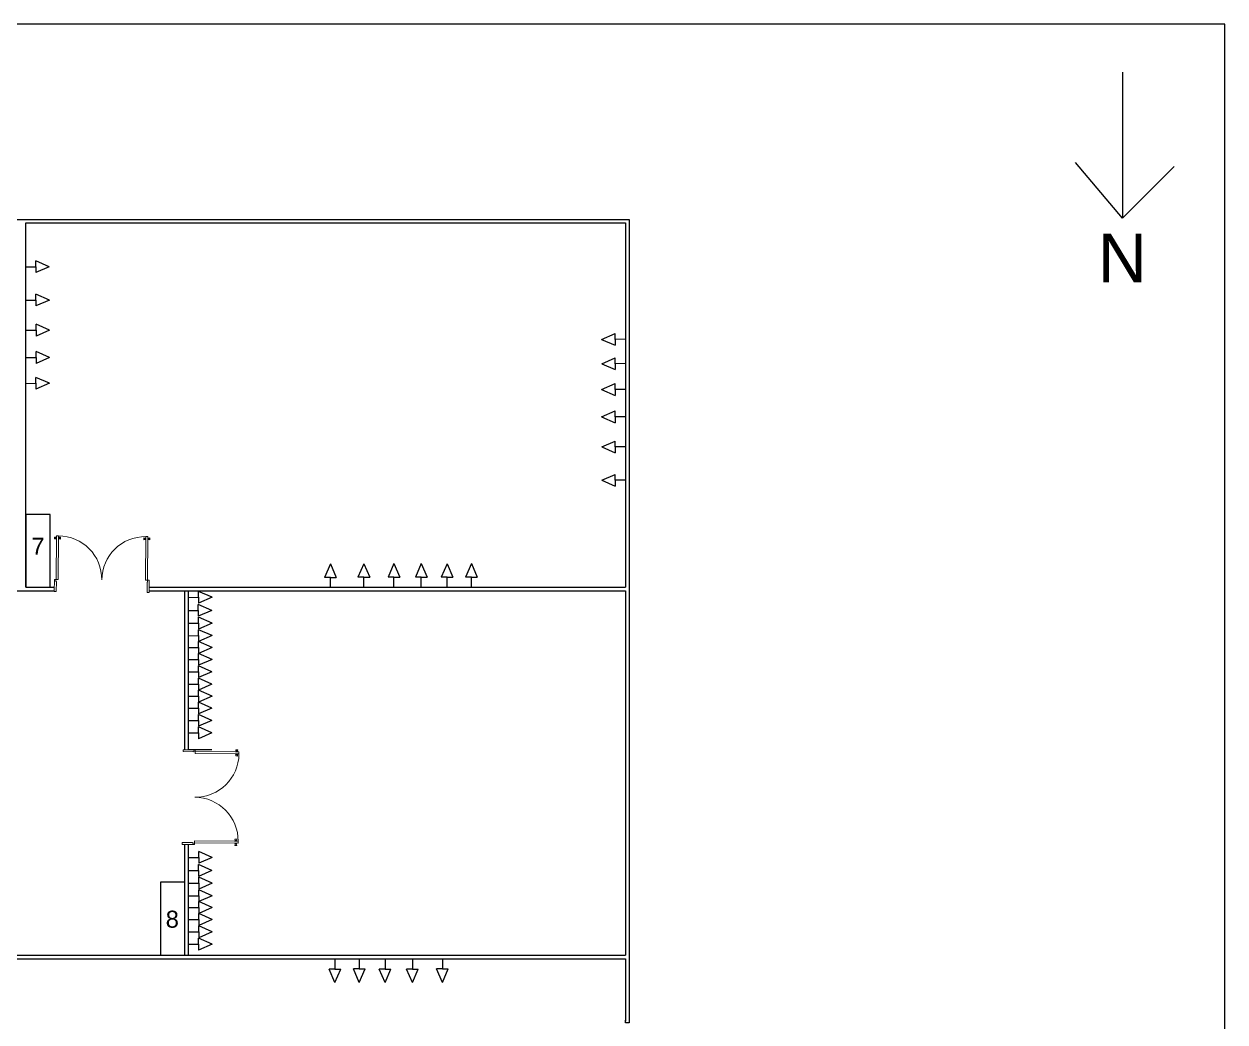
# Model space of a CAD drawing. Header units: millimetres. Extents: x 2943 to 3068, y 1960 to 2042.
# Drawn here: x 3018.38 to 3067.83, y 2000.98 to 2042.06 of the extents above; entities that cross this region are included whole.
import ezdxf

# ---------------------------------------------------------------- set-up
doc = ezdxf.new("R2010")
doc.units = ezdxf.units.MM
doc.styles.get("Standard").update_dxf_attribs({"font": 'arial.ttf'})

msp = doc.modelspace()

# ---------------------------------------------------------------- linework, layer by layer
for p, q in [((3067.83, 2042.064), (2942.837, 2042.064)), ((3067.83, 1960.226), (3067.83, 2042.064)), ((3063.613, 2040.076), (3063.613, 2034.076)), ((3063.613, 2034.076), (3061.678, 2036.368)), ((3063.613, 2034.076), (3065.739, 2036.192)), ((3017.967, 2034.023), (3043.302, 2034.023)), ((3018.452, 2018.875), (3018.452, 2033.873)), ((3018.452, 2033.873), (3043.152, 2033.873)), ((3043.152, 2033.873), (3043.152, 2018.875)), ((3043.302, 2034.023), (3043.302, 2001.009)), ((3018.867, 2032.073), (3018.867, 2032.314)), ((3019.422, 2032.073), (3018.867, 2032.314)), ((3018.449, 2032.071), (3018.867, 2032.073)), ((3018.867, 2032.073), (3018.867, 2031.83)), ((3019.422, 2032.073), (3018.867, 2031.83)), ((3018.872, 2030.698), (3018.872, 2030.939)), ((3019.427, 2030.698), (3018.872, 2030.939)), ((3018.454, 2030.696), (3018.872, 2030.698)), ((3018.872, 2030.698), (3018.872, 2030.455)), ((3019.427, 2030.698), (3018.872, 2030.455)), ((3018.457, 2029.459), (3018.876, 2029.461)), ((3018.876, 2029.461), (3018.876, 2029.702)), ((3019.43, 2029.461), (3018.876, 2029.702)), ((3018.876, 2029.461), (3018.876, 2029.218)), ((3019.43, 2029.461), (3018.876, 2029.218)), ((3042.163, 2029.081), (3042.718, 2029.324)), ((3042.718, 2029.081), (3042.718, 2029.324)), ((3042.163, 2029.081), (3042.718, 2028.84)), ((3043.136, 2029.083), (3042.718, 2029.081)), ((3042.718, 2029.081), (3042.718, 2028.84)), ((3018.459, 2028.333), (3018.877, 2028.335)), ((3018.877, 2028.335), (3018.877, 2028.576)), ((3019.432, 2028.335), (3018.877, 2028.576)), ((3018.877, 2028.335), (3018.877, 2028.092)), ((3019.432, 2028.335), (3018.877, 2028.092)), ((3042.166, 2028.079), (3042.721, 2028.322)), ((3042.166, 2028.079), (3042.721, 2027.838)), ((3042.721, 2028.079), (3042.721, 2028.322)), ((3043.139, 2028.081), (3042.721, 2028.079)), ((3042.721, 2028.079), (3042.721, 2027.838)), ((3018.874, 2027.273), (3018.874, 2027.514)), ((3019.429, 2027.273), (3018.874, 2027.514)), ((3018.456, 2027.27), (3018.874, 2027.273)), ((3018.874, 2027.273), (3018.874, 2027.029)), ((3019.429, 2027.273), (3018.874, 2027.029)), ((3042.163, 2027.016), (3042.717, 2027.259)), ((3042.163, 2027.016), (3042.717, 2026.775)), ((3042.717, 2027.016), (3042.717, 2027.259)), ((3043.136, 2027.018), (3042.717, 2027.016)), ((3042.717, 2027.016), (3042.717, 2026.775)), ((3042.164, 2025.89), (3042.719, 2026.133)), ((3042.164, 2025.89), (3042.719, 2025.649)), ((3042.719, 2025.89), (3042.719, 2026.133)), ((3043.137, 2025.892), (3042.719, 2025.89)), ((3042.719, 2025.89), (3042.719, 2025.649)), ((3042.168, 2024.653), (3042.722, 2024.896)), ((3042.722, 2024.653), (3042.722, 2024.896)), ((3042.168, 2024.653), (3042.722, 2024.412)), ((3043.141, 2024.655), (3042.722, 2024.653)), ((3042.722, 2024.653), (3042.722, 2024.412)), ((3042.173, 2023.278), (3042.727, 2023.521)), ((3042.727, 2023.278), (3042.727, 2023.521)), ((3042.173, 2023.278), (3042.727, 2023.037)), ((3043.146, 2023.28), (3042.727, 2023.278)), ((3042.727, 2023.278), (3042.727, 2023.037)), ((3030.998, 2019.839), (3030.757, 2019.284)), ((3030.998, 2019.839), (3031.241, 2019.284)), ((3032.373, 2019.844), (3032.132, 2019.289)), ((3032.373, 2019.844), (3032.616, 2019.289)), ((3033.61, 2019.847), (3033.369, 2019.293)), ((3033.61, 2019.847), (3033.853, 2019.293)), ((3034.736, 2019.849), (3034.495, 2019.294)), ((3034.736, 2019.849), (3034.979, 2019.294)), ((3035.798, 2019.846), (3035.557, 2019.291)), ((3035.798, 2019.846), (3036.042, 2019.291)), ((3036.8, 2019.848), (3036.559, 2019.294)), ((3036.8, 2019.848), (3037.044, 2019.294)), ((3030.998, 2019.284), (3030.757, 2019.284)), ((3031, 2018.866), (3030.998, 2019.284)), ((3030.998, 2019.284), (3031.241, 2019.284)), ((3032.373, 2019.289), (3032.132, 2019.289)), ((3032.375, 2018.871), (3032.373, 2019.289)), ((3032.373, 2019.289), (3032.616, 2019.289)), ((3033.61, 2019.293), (3033.369, 2019.293)), ((3033.612, 2018.874), (3033.61, 2019.293)), ((3033.61, 2019.293), (3033.853, 2019.293)), ((3034.736, 2019.294), (3034.495, 2019.294)), ((3034.738, 2018.876), (3034.736, 2019.294)), ((3034.736, 2019.294), (3034.979, 2019.294)), ((3035.798, 2019.291), (3035.557, 2019.291)), ((3035.8, 2018.873), (3035.798, 2019.291)), ((3035.798, 2019.291), (3036.042, 2019.291)), ((3036.8, 2019.294), (3036.559, 2019.294)), ((3036.803, 2018.875), (3036.8, 2019.294)), ((3036.8, 2019.294), (3037.044, 2019.294)), ((3015.386, 2018.725), (3019.629, 2018.725)), ((3018.452, 2018.875), (3019.63, 2018.875)), ((3023.529, 2018.725), (3043.152, 2018.725)), ((3023.531, 2018.875), (3043.152, 2018.875)), ((3025.002, 2012.186), (3025.002, 2018.724)), ((3025.152, 2012.185), (3025.152, 2018.724)), ((3025.152, 2018.724), (3026.119, 2018.724)), ((3025.154, 2018.459), (3025.573, 2018.461)), ((3025.573, 2018.461), (3025.573, 2018.702)), ((3026.127, 2018.461), (3025.573, 2018.702)), ((3025.573, 2018.461), (3025.573, 2018.218)), ((3026.127, 2018.461), (3025.573, 2018.218)), ((3043.152, 2018.725), (3043.152, 2003.724)), ((3025.559, 2017.923), (3025.559, 2018.164)), ((3026.114, 2017.923), (3025.559, 2018.164)), ((3025.141, 2017.921), (3025.559, 2017.923)), ((3025.559, 2017.923), (3025.559, 2017.68)), ((3026.114, 2017.923), (3025.559, 2017.68)), ((3025.57, 2017.398), (3025.57, 2017.639)), ((3026.124, 2017.398), (3025.57, 2017.639)), ((3025.151, 2017.396), (3025.57, 2017.398)), ((3025.57, 2017.398), (3025.57, 2017.155)), ((3026.124, 2017.398), (3025.57, 2017.155)), ((3025.572, 2016.884), (3025.572, 2017.125)), ((3026.126, 2016.884), (3025.572, 2017.125)), ((3025.153, 2016.882), (3025.572, 2016.884)), ((3025.572, 2016.884), (3025.572, 2016.641)), ((3026.126, 2016.884), (3025.572, 2016.641)), ((3025.573, 2016.396), (3025.573, 2016.637)), ((3026.127, 2016.396), (3025.573, 2016.637)), ((3025.154, 2016.394), (3025.573, 2016.396)), ((3025.57, 2015.905), (3025.57, 2016.146)), ((3026.124, 2015.905), (3025.57, 2016.146)), ((3025.573, 2016.396), (3025.573, 2016.153)), ((3026.127, 2016.396), (3025.573, 2016.153)), ((3025.151, 2015.903), (3025.57, 2015.905)), ((3025.567, 2015.397), (3025.567, 2015.638)), ((3026.121, 2015.397), (3025.567, 2015.638)), ((3025.57, 2015.905), (3025.57, 2015.662)), ((3026.124, 2015.905), (3025.57, 2015.662)), ((3025.148, 2015.395), (3025.567, 2015.397)), ((3025.565, 2014.886), (3025.565, 2015.127)), ((3026.12, 2014.886), (3025.565, 2015.127)), ((3025.567, 2015.397), (3025.567, 2015.154)), ((3026.121, 2015.397), (3025.567, 2015.154)), ((3025.147, 2014.884), (3025.565, 2014.886)), ((3025.565, 2014.886), (3025.565, 2014.643)), ((3026.12, 2014.886), (3025.565, 2014.643)), ((3025.569, 2014.393), (3025.569, 2014.634)), ((3026.123, 2014.393), (3025.569, 2014.634)), ((3025.15, 2014.391), (3025.569, 2014.393)), ((3025.566, 2013.901), (3025.566, 2014.142)), ((3026.121, 2013.901), (3025.566, 2014.142)), ((3025.569, 2014.393), (3025.569, 2014.149)), ((3026.123, 2014.393), (3025.569, 2014.149)), ((3025.148, 2013.899), (3025.566, 2013.901)), ((3025.563, 2013.393), (3025.563, 2013.635)), ((3026.118, 2013.393), (3025.563, 2013.635)), ((3025.566, 2013.901), (3025.566, 2013.658)), ((3026.121, 2013.901), (3025.566, 2013.658)), ((3025.145, 2013.391), (3025.563, 2013.393)), ((3025.561, 2012.883), (3025.561, 2013.124)), ((3026.116, 2012.883), (3025.561, 2013.124)), ((3025.563, 2013.393), (3025.563, 2013.15)), ((3026.118, 2013.393), (3025.563, 2013.15)), ((3025.143, 2012.88), (3025.561, 2012.883)), ((3025.561, 2012.883), (3025.561, 2012.639)), ((3026.116, 2012.883), (3025.561, 2012.639)), ((3026.119, 2012.18), (3025.152, 2012.18)), ((3025.002, 2003.724), (3025.002, 2008.286)), ((3025.152, 2003.724), (3025.152, 2008.284)), ((3025.161, 2007.753), (3025.58, 2007.755)), ((3025.58, 2007.755), (3025.58, 2007.996)), ((3026.134, 2007.755), (3025.58, 2007.996)), ((3025.58, 2007.755), (3025.58, 2007.512)), ((3026.134, 2007.755), (3025.58, 2007.512)), ((3025.148, 2007.215), (3025.566, 2007.217)), ((3025.566, 2007.217), (3025.566, 2007.458)), ((3026.121, 2007.217), (3025.566, 2007.458)), ((3025.566, 2007.217), (3025.566, 2006.974)), ((3026.121, 2007.217), (3025.566, 2006.974)), ((3025.158, 2006.691), (3025.577, 2006.693)), ((3025.577, 2006.693), (3025.577, 2006.934)), ((3026.131, 2006.693), (3025.577, 2006.934)), ((3025.577, 2006.693), (3025.577, 2006.45)), ((3026.131, 2006.693), (3025.577, 2006.45)), ((3025.16, 2006.176), (3025.579, 2006.178)), ((3025.579, 2006.178), (3025.579, 2006.419)), ((3026.133, 2006.178), (3025.579, 2006.419)), ((3025.579, 2006.178), (3025.579, 2005.935)), ((3026.133, 2006.178), (3025.579, 2005.935)), ((3025.161, 2005.689), (3025.58, 2005.691)), ((3025.58, 2005.691), (3025.58, 2005.932)), ((3026.134, 2005.691), (3025.58, 2005.932)), ((3025.58, 2005.691), (3025.58, 2005.447)), ((3026.134, 2005.691), (3025.58, 2005.447)), ((3025.158, 2005.197), (3025.577, 2005.199)), ((3025.577, 2005.199), (3025.577, 2005.44)), ((3026.131, 2005.199), (3025.577, 2005.44)), ((3025.577, 2005.199), (3025.577, 2004.956)), ((3026.131, 2005.199), (3025.577, 2004.956)), ((3025.155, 2004.689), (3025.574, 2004.692)), ((3025.574, 2004.692), (3025.574, 2004.933)), ((3026.128, 2004.692), (3025.574, 2004.933)), ((3025.574, 2004.692), (3025.574, 2004.448)), ((3026.128, 2004.692), (3025.574, 2004.448)), ((3025.154, 2004.179), (3025.572, 2004.181)), ((3025.572, 2004.181), (3025.572, 2004.422)), ((3026.127, 2004.181), (3025.572, 2004.422)), ((3025.572, 2004.181), (3025.572, 2003.937)), ((3026.127, 2004.181), (3025.572, 2003.937)), ((3011.737, 2003.724), (3043.152, 2003.724)), ((3011.735, 2003.574), (3043.152, 2003.574)), ((3031.183, 2003.157), (3030.94, 2003.157)), ((3031.183, 2002.602), (3030.94, 2003.157)), ((3031.181, 2003.575), (3031.183, 2003.157)), ((3031.183, 2003.157), (3031.424, 2003.157)), ((3031.183, 2002.602), (3031.424, 2003.157)), ((3032.185, 2003.16), (3031.942, 2003.16)), ((3032.185, 2002.605), (3031.942, 2003.16)), ((3032.183, 2003.578), (3032.185, 2003.16)), ((3032.185, 2003.16), (3032.426, 2003.16)), ((3032.185, 2002.605), (3032.426, 2003.16)), ((3033.248, 2003.156), (3033.005, 2003.156)), ((3033.248, 2002.602), (3033.005, 2003.156)), ((3033.246, 2003.575), (3033.248, 2003.156)), ((3033.248, 2003.156), (3033.489, 2003.156)), ((3033.248, 2002.602), (3033.489, 2003.156)), ((3034.374, 2003.158), (3034.131, 2003.158)), ((3034.374, 2002.604), (3034.131, 2003.158)), ((3034.372, 2003.577), (3034.374, 2003.158)), ((3034.374, 2003.158), (3034.615, 2003.158)), ((3034.374, 2002.604), (3034.615, 2003.158)), ((3035.611, 2003.161), (3035.368, 2003.161)), ((3035.611, 2002.607), (3035.368, 2003.161)), ((3035.609, 2003.58), (3035.611, 2003.161)), ((3035.611, 2003.161), (3035.852, 2003.161)), ((3035.611, 2002.607), (3035.852, 2003.161)), ((3043.152, 2003.574), (3043.152, 2001.009))]:
    msp.add_line(p, q)
at = {"lineweight": 9}
for p, q in [((3019.632, 2020.944), (3019.632, 2020.864)), ((3019.68, 2020.934), (3019.632, 2020.944)), ((3019.679, 2020.886), (3019.68, 2020.921)), ((3019.68, 2020.921), (3019.68, 2020.934)), ((3019.688, 2020.921), (3019.68, 2020.921)), ((3019.687, 2020.886), (3019.688, 2020.921)), ((3019.688, 2020.921), (3019.688, 2020.926)), ((3019.695, 2020.926), (3019.688, 2020.926)), ((3019.695, 2020.926), (3019.696, 2020.933)), ((3019.695, 2020.882), (3019.695, 2020.926)), ((3019.703, 2020.933), (3019.696, 2020.933)), ((3019.716, 2020.956), (3019.703, 2020.933)), ((3019.703, 2020.875), (3019.703, 2020.933)), ((3019.716, 2020.851), (3019.716, 2020.956)), ((3019.719, 2020.956), (3019.716, 2020.956)), ((3019.8, 2020.956), (3019.803, 2020.956)), ((3019.801, 2020.851), (3019.803, 2020.956)), ((3019.803, 2020.956), (3019.815, 2020.932)), ((3019.814, 2020.874), (3019.815, 2020.932)), ((3019.815, 2020.932), (3019.823, 2020.931)), ((3019.822, 2020.881), (3019.823, 2020.925)), ((3019.823, 2020.925), (3019.823, 2020.931)), ((3019.823, 2020.925), (3019.831, 2020.925)), ((3019.831, 2020.92), (3019.831, 2020.925)), ((3019.831, 2020.885), (3019.831, 2020.92)), ((3019.831, 2020.92), (3019.839, 2020.92)), ((3019.838, 2020.885), (3019.839, 2020.92)), ((3019.839, 2020.933), (3019.887, 2020.942)), ((3019.839, 2020.92), (3019.839, 2020.933)), ((3019.887, 2020.942), (3019.886, 2020.862)), ((3023.396, 2020.923), (3023.383, 2020.899)), ((3023.399, 2020.923), (3023.396, 2020.923)), ((3023.396, 2020.818), (3023.396, 2020.923)), ((3023.48, 2020.922), (3023.483, 2020.922)), ((3023.481, 2020.817), (3023.483, 2020.922)), ((3023.483, 2020.922), (3023.495, 2020.898)), ((3019.679, 2020.874), (3019.632, 2020.864)), ((3019.687, 2020.886), (3019.679, 2020.886)), ((3019.679, 2020.886), (3019.679, 2020.874)), ((3019.687, 2020.886), (3019.687, 2020.882)), ((3019.695, 2020.882), (3019.687, 2020.882)), ((3019.695, 2020.882), (3019.695, 2020.875)), ((3019.703, 2020.875), (3019.695, 2020.875)), ((3019.716, 2020.851), (3019.703, 2020.875)), ((3019.719, 2020.851), (3019.716, 2020.851)), ((3019.798, 2020.851), (3019.801, 2020.851)), ((3019.801, 2020.851), (3019.814, 2020.874)), ((3019.814, 2020.874), (3019.822, 2020.874)), ((3019.822, 2020.881), (3019.822, 2020.874)), ((3019.822, 2020.881), (3019.83, 2020.88)), ((3019.831, 2020.885), (3019.83, 2020.88)), ((3019.831, 2020.885), (3019.838, 2020.885)), ((3019.838, 2020.885), (3019.838, 2020.872)), ((3019.838, 2020.872), (3019.886, 2020.862)), ((3023.312, 2020.91), (3023.312, 2020.831)), ((3023.359, 2020.9), (3023.312, 2020.91)), ((3023.359, 2020.84), (3023.312, 2020.831)), ((3023.359, 2020.888), (3023.359, 2020.9)), ((3023.367, 2020.888), (3023.359, 2020.888)), ((3023.359, 2020.853), (3023.359, 2020.888)), ((3023.367, 2020.853), (3023.359, 2020.853)), ((3023.359, 2020.853), (3023.359, 2020.84)), ((3023.367, 2020.888), (3023.367, 2020.892)), ((3023.375, 2020.892), (3023.367, 2020.892)), ((3023.367, 2020.853), (3023.367, 2020.888)), ((3023.367, 2020.853), (3023.367, 2020.848)), ((3023.375, 2020.848), (3023.367, 2020.848)), ((3023.383, 2020.899), (3023.375, 2020.899)), ((3023.375, 2020.892), (3023.375, 2020.899)), ((3023.375, 2020.848), (3023.375, 2020.892)), ((3023.375, 2020.848), (3023.375, 2020.841)), ((3023.383, 2020.841), (3023.375, 2020.841)), ((3023.383, 2020.841), (3023.383, 2020.899)), ((3023.396, 2020.818), (3023.383, 2020.841)), ((3023.399, 2020.818), (3023.396, 2020.818)), ((3023.478, 2020.817), (3023.481, 2020.817)), ((3023.481, 2020.817), (3023.494, 2020.84)), ((3023.494, 2020.84), (3023.495, 2020.898)), ((3023.494, 2020.84), (3023.502, 2020.84)), ((3023.495, 2020.898), (3023.503, 2020.898)), ((3023.502, 2020.847), (3023.503, 2020.891)), ((3023.502, 2020.847), (3023.502, 2020.84)), ((3023.502, 2020.847), (3023.51, 2020.847)), ((3023.503, 2020.891), (3023.503, 2020.898)), ((3023.503, 2020.891), (3023.511, 2020.891)), ((3023.51, 2020.851), (3023.511, 2020.886)), ((3023.51, 2020.851), (3023.51, 2020.847)), ((3023.51, 2020.851), (3023.518, 2020.851)), ((3023.511, 2020.886), (3023.511, 2020.891)), ((3023.511, 2020.886), (3023.519, 2020.886)), ((3023.518, 2020.851), (3023.519, 2020.886)), ((3023.518, 2020.851), (3023.518, 2020.838)), ((3023.518, 2020.838), (3023.566, 2020.828)), ((3023.519, 2020.899), (3023.567, 2020.908)), ((3023.519, 2020.886), (3023.519, 2020.899)), ((3023.567, 2020.908), (3023.566, 2020.828)), ((3027.087, 2012.099), (3027.111, 2012.112)), ((3027.087, 2012.096), (3027.087, 2012.099)), ((3027.087, 2012.099), (3027.192, 2012.099)), ((3027.087, 2012.017), (3027.087, 2012.014)), ((3027.18, 2012.184), (3027.1, 2012.184)), ((3027.11, 2012.136), (3027.1, 2012.184)), ((3027.123, 2012.136), (3027.11, 2012.136)), ((3027.111, 2012.112), (3027.111, 2012.12)), ((3027.118, 2012.12), (3027.111, 2012.12)), ((3027.111, 2012.112), (3027.169, 2012.112)), ((3027.118, 2012.12), (3027.118, 2012.128)), ((3027.123, 2012.128), (3027.118, 2012.128)), ((3027.118, 2012.12), (3027.162, 2012.12)), ((3027.123, 2012.128), (3027.123, 2012.136)), ((3027.123, 2012.136), (3027.158, 2012.136)), ((3027.123, 2012.128), (3027.158, 2012.128)), ((3027.158, 2012.136), (3027.17, 2012.136)), ((3027.158, 2012.128), (3027.158, 2012.136)), ((3027.158, 2012.128), (3027.162, 2012.128)), ((3027.162, 2012.12), (3027.162, 2012.128)), ((3027.162, 2012.12), (3027.169, 2012.12)), ((3027.169, 2012.112), (3027.169, 2012.12)), ((3027.192, 2012.099), (3027.169, 2012.112)), ((3027.17, 2012.136), (3027.18, 2012.184)), ((3027.192, 2012.096), (3027.192, 2012.099)), ((3027.087, 2012.014), (3027.192, 2012.012)), ((3027.087, 2012.014), (3027.11, 2012.001)), ((3027.108, 2011.977), (3027.098, 2011.93)), ((3027.178, 2011.928), (3027.098, 2011.93)), ((3027.121, 2011.977), (3027.108, 2011.977)), ((3027.11, 2012.001), (3027.168, 2012)), ((3027.11, 2012.001), (3027.11, 2011.993)), ((3027.117, 2011.993), (3027.11, 2011.993)), ((3027.117, 2011.993), (3027.116, 2011.985)), ((3027.121, 2011.985), (3027.116, 2011.985)), ((3027.117, 2011.993), (3027.161, 2011.992)), ((3027.121, 2011.985), (3027.156, 2011.984)), ((3027.121, 2011.985), (3027.121, 2011.977)), ((3027.121, 2011.977), (3027.156, 2011.976)), ((3027.156, 2011.984), (3027.156, 2011.976)), ((3027.156, 2011.984), (3027.161, 2011.984)), ((3027.156, 2011.976), (3027.169, 2011.976)), ((3027.161, 2011.992), (3027.168, 2011.992)), ((3027.161, 2011.992), (3027.161, 2011.984)), ((3027.192, 2012.012), (3027.168, 2012)), ((3027.168, 2012), (3027.168, 2011.992)), ((3027.169, 2011.976), (3027.178, 2011.928)), ((3027.192, 2012.016), (3027.192, 2012.012)), ((3027.053, 2008.337), (3027.053, 2008.334)), ((3027.053, 2008.334), (3027.158, 2008.333)), ((3027.053, 2008.334), (3027.077, 2008.321)), ((3027.054, 2008.42), (3027.078, 2008.432)), ((3027.054, 2008.416), (3027.054, 2008.42)), ((3027.054, 2008.42), (3027.159, 2008.419)), ((3027.075, 2008.297), (3027.064, 2008.25)), ((3027.144, 2008.248), (3027.064, 2008.25)), ((3027.146, 2008.504), (3027.067, 2008.504)), ((3027.076, 2008.456), (3027.067, 2008.504)), ((3027.087, 2008.297), (3027.075, 2008.297)), ((3027.089, 2008.456), (3027.076, 2008.456)), ((3027.077, 2008.321), (3027.076, 2008.313)), ((3027.083, 2008.313), (3027.076, 2008.313)), ((3027.077, 2008.321), (3027.134, 2008.32)), ((3027.078, 2008.432), (3027.078, 2008.44)), ((3027.084, 2008.44), (3027.078, 2008.44)), ((3027.078, 2008.432), (3027.135, 2008.432)), ((3027.083, 2008.313), (3027.127, 2008.312)), ((3027.083, 2008.313), (3027.083, 2008.305)), ((3027.087, 2008.305), (3027.083, 2008.305)), ((3027.084, 2008.44), (3027.084, 2008.448)), ((3027.089, 2008.448), (3027.084, 2008.448)), ((3027.084, 2008.44), (3027.128, 2008.44)), ((3027.087, 2008.305), (3027.122, 2008.304)), ((3027.087, 2008.305), (3027.087, 2008.297)), ((3027.087, 2008.297), (3027.122, 2008.297)), ((3027.089, 2008.448), (3027.089, 2008.456)), ((3027.089, 2008.456), (3027.124, 2008.456)), ((3027.089, 2008.448), (3027.124, 2008.448)), ((3027.122, 2008.304), (3027.122, 2008.297)), ((3027.122, 2008.304), (3027.127, 2008.304)), ((3027.122, 2008.297), (3027.135, 2008.296)), ((3027.124, 2008.456), (3027.136, 2008.456)), ((3027.124, 2008.448), (3027.124, 2008.456)), ((3027.124, 2008.448), (3027.129, 2008.448)), ((3027.127, 2008.312), (3027.134, 2008.312)), ((3027.127, 2008.312), (3027.127, 2008.304)), ((3027.128, 2008.44), (3027.129, 2008.448)), ((3027.128, 2008.44), (3027.135, 2008.44)), ((3027.158, 2008.333), (3027.134, 2008.32)), ((3027.134, 2008.32), (3027.134, 2008.312)), ((3027.135, 2008.432), (3027.135, 2008.44)), ((3027.159, 2008.419), (3027.135, 2008.432)), ((3027.135, 2008.296), (3027.144, 2008.248)), ((3027.136, 2008.456), (3027.146, 2008.504)), ((3027.158, 2008.336), (3027.158, 2008.333)), ((3027.159, 2008.416), (3027.159, 2008.419))]:
    msp.add_line(p, q, dxfattribs=at)
for points in [[(3019.452, 2021.875), (3018.452, 2021.875), (3018.452, 2018.875), (3019.452, 2018.875)], [(3025.003, 2006.729), (3024.003, 2006.729), (3024.003, 2003.729), (3025.003, 2003.729)]]:
    msp.add_lwpolyline(points, close=True)
at = {"lineweight": 9, "ltscale": 0.3}
for points in [[(3019.783, 2019.196), (3019.703, 2019.197), (3019.72, 2020.997), (3019.8, 2020.996)], [(3023.383, 2019.163), (3023.463, 2019.162), (3023.48, 2020.962), (3023.4, 2020.963)], [(3019.693, 2019.197), (3019.693, 2019.117), (3019.713, 2019.117), (3019.709, 2018.697), (3019.629, 2018.697), (3019.633, 2019.197)], [(3023.473, 2019.162), (3023.473, 2019.082), (3023.453, 2019.082), (3023.449, 2018.662), (3023.529, 2018.662), (3023.533, 2019.162)], [(3025.433, 2012.122), (3025.353, 2012.123), (3025.353, 2012.103), (3024.933, 2012.107), (3024.934, 2012.187), (3025.434, 2012.182)], [(3025.432, 2012.032), (3025.433, 2012.112), (3027.233, 2012.095), (3027.232, 2012.015)], [(3025.398, 2008.342), (3025.318, 2008.343), (3025.318, 2008.363), (3024.898, 2008.367), (3024.898, 2008.287), (3025.398, 2008.282)], [(3025.399, 2008.432), (3025.398, 2008.352), (3027.198, 2008.336), (3027.199, 2008.416)]]:
    msp.add_lwpolyline(points, close=True, dxfattribs=at)
at = {"lineweight": 30}
msp.add_lwpolyline([(3043.304, 2001.047), (3043.304, 2000.947), (3043.154, 2000.947), (3043.154, 2001.047)], dxfattribs=at)
at = {"lineweight": 9, "ltscale": 0.3}
for centre, start, end in [((3019.783, 2019.196), 359.4734, 89.4734), ((3023.383, 2019.163), 89.4734, 179.4734), ((3025.432, 2012.032), 269.4734, 359.4734), ((3025.399, 2008.432), 359.4734, 89.4734)]:
    msp.add_arc(centre, 1.8, start, end, dxfattribs=at)

# ---------------------------------------------------------------- texts
msp.add_text('N', height=2).set_placement((3062.597, 2031.435))
at = {"char_height": 0.48078, "attachment_point": 1}
for s, insert in [('{\\H1.45598x;7}', (3018.684, 2020.913)), ('{\\H1.45598x;8}', (3024.216, 2005.56))]:
    msp.add_mtext_dynamic_manual_height_columns(s, width=4.10828, gutter_width=2.404, heights=[0.907], dxfattribs=dict(at, insert=insert))

doc.saveas('drawing.dxf')
